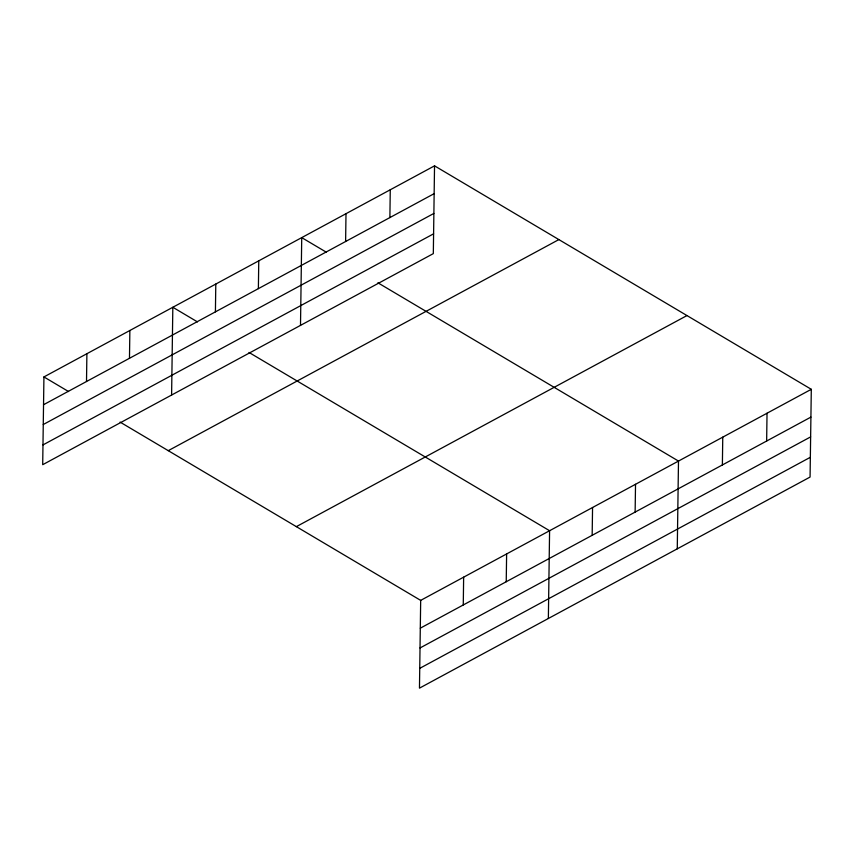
<?xml version="1.0" encoding="UTF-8"?>
<svg xmlns="http://www.w3.org/2000/svg" width="854" height="854" viewBox="0 0 854 854"><rect width="100%" height="100%" fill="white"/><g stroke="black" fill="none" stroke-linecap="round" stroke-linejoin="round"><path stroke-width="1.28" d="M43.928 376.934L42.7 464.693L433.32 253.617L434.537 165.847L43.928 376.934L68.566 391.548M86.51 381.514L86.894 353.716M129.477 358.296L129.861 330.498M171.601 395.039L172.828 307.269L197.466 321.894M215.411 311.859L215.795 284.051M258.378 288.641L258.762 260.833M300.501 325.385L301.729 237.615L326.377 252.229M345.614 241.501L345.998 213.692M389.883 217.578L390.267 189.769M120.094 422.1L420.68 600.383L419.463 688.153L810.072 477.066L811.3 389.307L434.537 165.847M463.263 604.963L463.647 577.165M506.23 581.745L506.625 553.947M548.364 618.488L549.592 530.729L248.994 352.446M592.164 535.309L592.559 507.511M635.13 512.09L635.525 484.293M677.265 548.834L678.492 461.075L377.895 282.791M722.377 464.95L722.762 437.152M766.646 441.027L767.031 413.229M43.533 404.732L434.152 193.655M43.266 424.523L433.875 213.436M42.978 444.913L433.586 233.825M168.259 450.666L558.868 239.59M296.359 526.64L686.968 315.564M420.68 600.383L811.3 389.307M420.296 628.181L810.916 417.104M420.019 647.972L810.638 436.896M419.73 668.362L810.35 457.285"/></g></svg>
